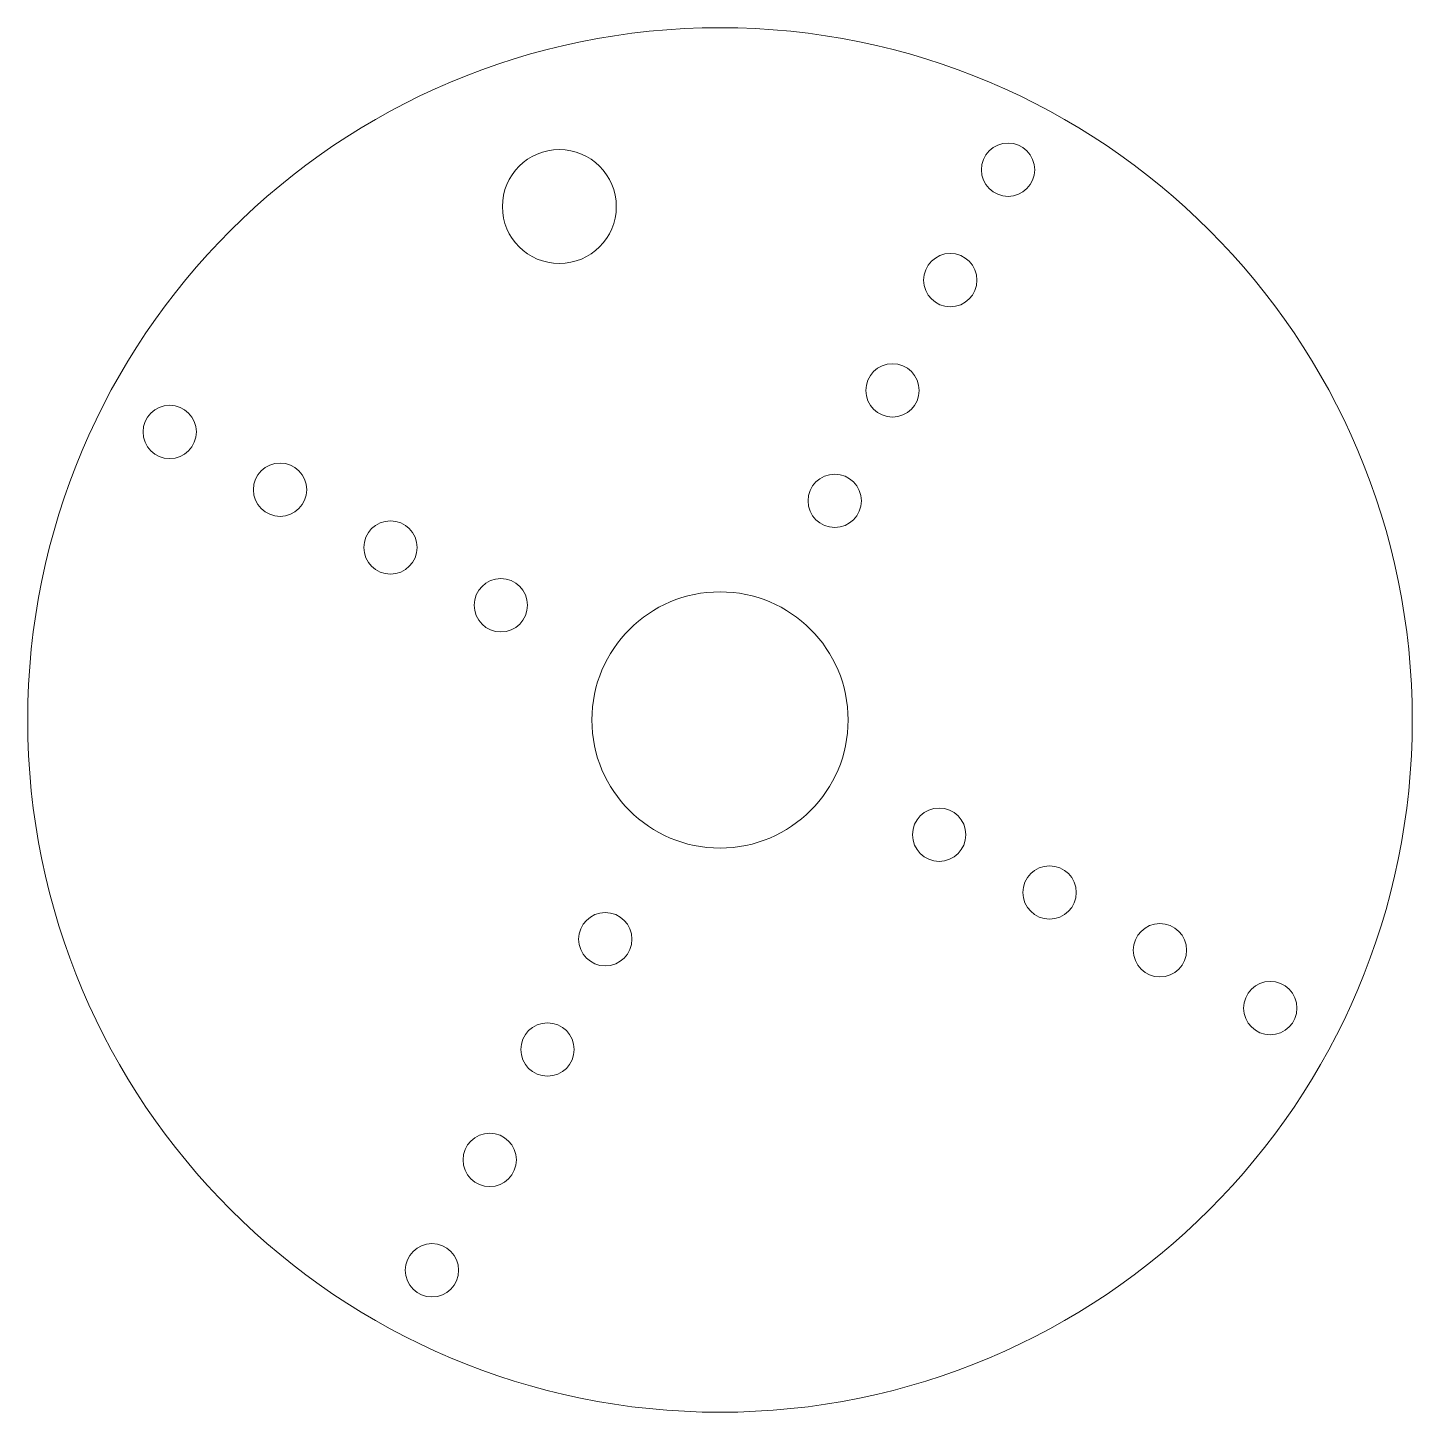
# Model space of a CAD drawing. Header units: inches. Extents: x 7.75 to 9.28, y 3.45 to 4.98.
import ezdxf

# ---------------------------------------------------------------- set-up
doc = ezdxf.new("R2010")
doc.units = ezdxf.units.IN
doc.header["$MEASUREMENT"] = 0

msp = doc.modelspace()

# ---------------------------------------------------------------- linework, layer by layer
at = {"color": 7, "linetype": 'Continuous', "lineweight": 15}
for centre, radius in [((8.513, 4.2181), 0.7657), ((8.8316, 4.8267), 0.0295), ((8.3353, 4.786), 0.063), ((8.7677, 4.7046), 0.0295), ((8.7038, 4.5826), 0.0295), ((7.9043, 4.5367), 0.0295), ((8.0264, 4.4728), 0.0295), ((8.6399, 4.4605), 0.0295), ((8.1485, 4.4089), 0.0295), ((8.2706, 4.345), 0.0295), ((8.513, 4.2181), 0.1417), ((8.7554, 4.0912), 0.0295), ((8.8775, 4.0273), 0.0295), ((8.3861, 3.9756), 0.0295), ((8.9996, 3.9634), 0.0295), ((9.1216, 3.8994), 0.0295), ((8.3222, 3.8536), 0.0295), ((8.2583, 3.7315), 0.0295), ((8.1944, 3.6094), 0.0295)]:
    msp.add_circle(centre, radius, dxfattribs=at)

doc.saveas('drawing.dxf')
